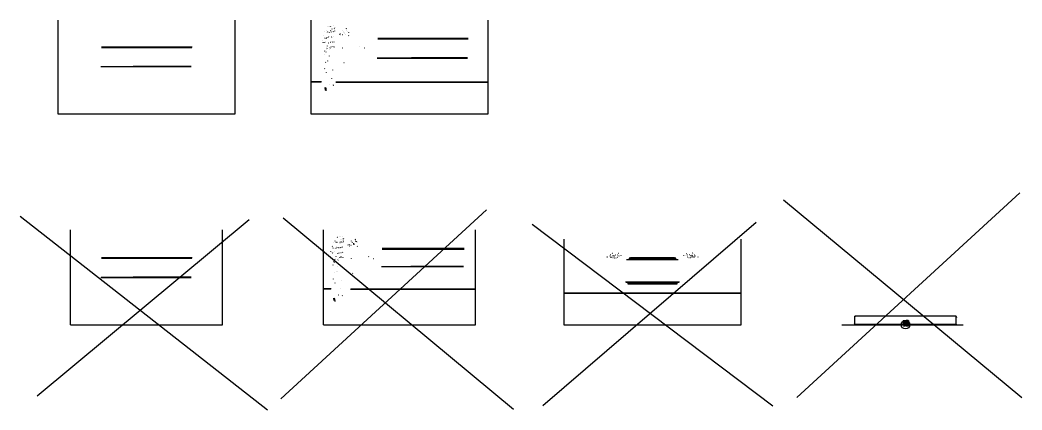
# Model space of a CAD drawing. Header units: metres. Extents: x -210 to 28, y -20 to 72.
import ezdxf

# ---------------------------------------------------------------- set-up
doc = ezdxf.new("R2010")
doc.units = ezdxf.units.M

msp = doc.modelspace()

# ---------------------------------------------------------------- linework, layer by layer
at = {"layer": 'MCD_Layer_0'}
for p, q in [((-200.999954, 72.25), (-201, 50)), ((-159, 50), (-158.999985, 72.249985)), ((-140.999954, 72.25), (-141, 50)), ((-99, 50), (-98.999985, 72.249985)), ((-137.718277, 69.531082), (-137.702179, 69.496323)), ((-137.350159, 69.703445), (-137.375275, 69.708763)), ((-137.103378, 69.402855), (-137.135925, 69.41394)), ((-137.082748, 70.62104), (-137.096313, 70.629868)), ((-136.9039, 69.491142), (-136.87674, 69.476059)), ((-136.738358, 70.663033), (-136.71524, 70.649414)), ((-136.669464, 69.348206), (-136.648682, 69.315704)), ((-136.367157, 70.739754), (-136.391266, 70.7686)), ((-136.321915, 69.760208), (-136.296326, 69.727127)), ((-136.192352, 69.432281), (-136.163681, 69.41011)), ((-136.056625, 70.727142), (-136.025299, 70.725754)), ((-136.000061, 70.200577), (-135.976791, 70.185822)), ((-135.962021, 69.636185), (-135.924698, 69.628746)), ((-135.759445, 70.223701), (-135.733902, 70.211754)), ((-135.712158, 69.494293), (-135.680054, 69.483322)), ((-135.593903, 70.916328), (-135.564606, 70.934677)), ((-135.446869, 70.335114), (-135.417496, 70.303787)), ((-135.411896, 69.672966), (-135.379639, 69.645813)), ((-135.313187, 69.996681), (-135.33847, 70.018524)), ((-135.169235, 70.448624), (-135.196716, 70.466194)), ((-134.035553, 68.987335), (-134.000641, 68.980179)), ((-133.46669, 69.766388), (-133.439972, 69.803322)), ((-133.295471, 69.642189), (-133.261108, 69.618729)), ((-133.284424, 69.388153), (-133.254242, 69.364365)), ((-132.999985, 69.232903), (-132.996643, 69.202415)), ((-132.986191, 69.083305), (-132.968887, 69.050941)), ((-132.892288, 68.933701), (-132.882523, 68.901993)), ((-132.580246, 70.271637), (-132.569855, 70.303177)), ((-132.580246, 70.175674), (-132.549973, 70.156754)), ((-132.516724, 69.695816), (-132.512268, 69.671814)), ((-132.452057, 69.949585), (-132.489105, 69.961151)), ((-132.223999, 69.622429), (-132.212006, 69.596924)), ((-132.119064, 69.362747), (-132.114532, 69.331238)), ((-138.312607, 67.309219), (-138.341949, 67.334892)), ((-138.09668, 66.949776), (-138.124069, 66.975883)), ((-138.004135, 68.534714), (-137.987732, 68.50573)), ((-137.921875, 66.941368), (-137.898239, 66.979095)), ((-137.83345, 68.072266), (-137.846985, 68.105484)), ((-137.718277, 66.956078), (-137.697205, 66.999214)), ((-137.670975, 67.965057), (-137.635696, 67.960587)), ((-137.463272, 67.271385), (-137.492035, 67.25824)), ((-137.479721, 67.878876), (-137.440079, 67.892654)), ((-137.341934, 67.91671), (-137.311707, 67.918213)), ((-137.140396, 68.05545), (-137.104172, 68.096909)), ((-136.893616, 68.253036), (-136.858215, 68.296577)), ((-136.77742, 66.786865), (-136.805206, 66.751656)), ((-136.515213, 68.236221), (-136.480927, 68.264755)), ((-136.417542, 66.96344), (-136.387054, 66.991257)), ((-136.176346, 68.243454), (-136.144714, 68.246696)), ((-135.946823, 67.036469), (-135.912537, 67.061562)), ((-135.899796, 68.181274), (-135.868927, 68.194832)), ((-135.646774, 68.312714), (-135.614792, 68.36145)), ((-135.54306, 67.076042), (-135.505554, 67.112206)), ((-134.277176, 68.895599), (-134.236633, 68.895721)), ((-134.003784, 68.63591), (-133.957886, 68.632263)), ((-133.57991, 68.795395), (-133.544159, 68.79306)), ((-132.040787, 68.492874), (-132.093872, 68.544281)), ((-125.159943, 67.755249), (-103.717812, 67.755249)), ((-103.681396, 67.860748), (-125.157806, 67.860748)), ((-190.646194, 65.747192), (-169.204056, 65.747192)), ((-169.167648, 65.852692), (-190.644058, 65.852692)), ((-137.780426, 64.910156), (-137.730927, 64.897301)), ((-137.433701, 64.69458), (-137.456299, 64.651505)), ((-137.366791, 65.317177), (-137.355774, 65.368774)), ((-137.201233, 65.51738), (-137.174469, 65.56308)), ((-137.097244, 66.047134), (-137.083588, 66.112198)), ((-136.662582, 65.252823), (-136.639374, 65.301453)), ((-136.487701, 65.598419), (-136.463928, 65.65136)), ((-136.224213, 65.805779), (-136.198029, 65.856995)), ((-136.028336, 65.946404), (-136.003632, 65.998596)), ((-135.785828, 65.924957), (-135.753265, 65.981079)), ((-135.424393, 65.855835), (-135.406403, 65.905106)), ((-133.457916, 65.57225), (-133.481277, 65.61525)), ((-129.408813, 66.068817), (-129.369171, 66.050385)), ((-128.246613, 65.572563), (-128.27063, 65.572563)), ((-137.825226, 64.025101), (-137.855408, 64.034531)), ((-137.506882, 62.218636), (-137.474121, 62.238159)), ((-137.001923, 62.540283), (-137.035248, 62.517921)), ((-136.745789, 62.656227), (-136.784027, 62.622265)), ((-136.650665, 63.740852), (-136.683044, 63.717823)), ((-133.134659, 62.087303), (-133.189133, 62.111702)), ((-103.892563, 63.161106), (-125.296211, 63.161106)), ((-125.26461, 63.257008), (-117.145607, 63.257008)), ((-103.892563, 63.257008), (-117.145607, 63.257008)), ((-169.378815, 61.153046), (-190.782455, 61.153046)), ((-190.75087, 61.248947), (-183.131851, 61.248947)), ((-169.378815, 61.248947), (-183.131851, 61.248947)), ((-137.714981, 60.697197), (-137.743011, 60.791008)), ((-137.297256, 59.753349), (-137.331528, 59.8395)), ((-135.838348, 60.397217), (-135.799377, 60.404991)), ((-138.504059, 57.59375), (-140.999985, 57.59375)), ((-138.52771, 57.5), (-140.999985, 57.5)), ((-136.520767, 57.036747), (-136.488037, 57.004948)), ((-136.068863, 58.40749), (-136.036377, 58.455463)), ((-135.07135, 57.5), (-99, 57.5)), ((-135.060989, 57.59375), (-99, 57.59375)), ((-137.574341, 55.648296), (-137.616943, 56.237652)), ((-137.616943, 56.237652), (-137.379272, 55.919258)), ((-137.339478, 55.649139), (-137.463409, 55.795788)), ((-137.463409, 55.795788), (-137.438553, 55.431877)), ((-135.699631, 56.768028), (-135.587097, 56.848122)), ((-201, 50), (-159, 50)), ((-141, 50), (-99, 50)), ((-25.743296, -17.223255), (27.084261, 31.29195)), ((-28.961218, 29.647367), (27.620581, -17.223255)), ((-99.375, 27.25), (-148.125, -17.5625)), ((-209.976303, 25.710459), (-151.324951, -20.214447)), ((-155.629639, 24.88546), (-205.940659, -16.914454)), ((-147.5625, 25.3125), (-92.9375, -20.0625)), ((-88.493607, 23.861656), (-31.431589, -19.2484)), ((-35.401119, 24.199774), (-86.01265, -19.2484)), ((-198, 0), (-198, 22.5)), ((-162, 0), (-162, 22.5)), ((-138, 0), (-138, 22.5)), ((-102, 0), (-102, 22.5)), ((-135.644699, 19.61083), (-135.628601, 19.576075)), ((-135.276581, 19.783197), (-135.301697, 19.788513)), ((-135.0298, 19.482605), (-135.062347, 19.493685)), ((-135.009171, 20.700788), (-135.022736, 20.709618)), ((-134.830322, 19.570892), (-134.803162, 19.555803)), ((-134.66478, 20.742779), (-134.641663, 20.72916)), ((-134.595886, 19.427952), (-134.575104, 19.395456)), ((-134.293579, 20.819504), (-134.317688, 20.848349)), ((-134.248337, 19.839952), (-134.222748, 19.806875)), ((-134.118774, 19.512033), (-134.090103, 19.489859)), ((-133.983047, 20.80689), (-133.951721, 20.805506)), ((-133.926483, 20.280329), (-133.903214, 20.265568)), ((-133.888443, 19.715933), (-133.85112, 19.708496)), ((-133.685867, 20.303452), (-133.660324, 20.291502)), ((-133.63858, 19.574043), (-133.606476, 19.56307)), ((-133.520325, 20.996075), (-133.491028, 21.014429)), ((-133.373291, 20.41486), (-133.343918, 20.383533)), ((-133.338318, 19.752716), (-133.306061, 19.725557)), ((-133.239609, 20.076431), (-133.264893, 20.098269)), ((-133.095657, 20.52837), (-133.123138, 20.54594)), ((-131.961975, 19.067081), (-131.927063, 19.059931)), ((-131.393112, 19.846134), (-131.366394, 19.883068)), ((-131.221893, 19.721937), (-131.187531, 19.698475)), ((-131.210846, 19.467897), (-131.180664, 19.444111)), ((-130.926407, 19.312653), (-130.923065, 19.282164)), ((-130.912613, 19.163052), (-130.895309, 19.130692)), ((-130.81871, 19.013451), (-130.808945, 18.981745)), ((-130.506668, 20.351389), (-130.496277, 20.382921)), ((-130.506668, 20.255419), (-130.476395, 20.236498)), ((-130.443146, 19.775568), (-130.43869, 19.751566)), ((-130.378479, 20.029337), (-130.415527, 20.040897)), ((-130.150421, 19.702179), (-130.138428, 19.676674)), ((-130.045486, 19.442495), (-130.040955, 19.410988)), ((-80.999954, 20.249996), (-81, 0)), ((-39, 0), (-38.999989, 20.249985)), ((-136.239029, 17.388971), (-136.268372, 17.414642)), ((-136.023102, 17.029522), (-136.050491, 17.05563)), ((-135.930557, 18.614462), (-135.914154, 18.585478)), ((-135.848297, 17.021114), (-135.824661, 17.058844)), ((-135.759872, 18.152012), (-135.773407, 18.185228)), ((-135.644699, 17.035828), (-135.623627, 17.078962)), ((-135.597397, 18.044807), (-135.562119, 18.040339)), ((-135.389694, 17.351135), (-135.418457, 17.33799)), ((-135.406143, 17.958624), (-135.366501, 17.972404)), ((-135.268356, 17.99646), (-135.238129, 17.997957)), ((-135.066818, 18.135195), (-135.030594, 18.176661)), ((-134.820038, 18.332787), (-134.784637, 18.376326)), ((-134.703842, 16.866615), (-134.731628, 16.831406)), ((-134.441635, 18.315971), (-134.407349, 18.3445)), ((-134.343964, 17.043186), (-134.313477, 17.071003)), ((-134.102768, 18.323204), (-134.071136, 18.326447)), ((-133.873245, 17.116219), (-133.838959, 17.141308)), ((-133.826218, 18.261019), (-133.795349, 18.27458)), ((-133.573196, 18.392458), (-133.541214, 18.441198)), ((-133.469482, 17.155792), (-133.431976, 17.191952)), ((-132.203598, 18.975348), (-132.163055, 18.975473)), ((-131.930206, 18.715662), (-131.884308, 18.712008)), ((-131.506332, 18.875141), (-131.470581, 18.87281)), ((-129.967209, 18.572624), (-130.020294, 18.624033)), ((-124.138008, 17.94231), (-104.649384, 17.94231)), ((-104.616005, 18.039017), (-124.136047, 18.039017)), ((-69.613937, 16.800529), (-69.675903, 16.800529)), ((-69.489876, 16.943224), (-69.396721, 16.943224)), ((-68.094109, 16.879776), (-68.171738, 16.863979)), ((-51.905941, 16.879776), (-51.828312, 16.863979)), ((-50.510174, 16.943224), (-50.603325, 16.943224)), ((-50.386108, 16.800529), (-50.324142, 16.800529)), ((-190.646194, 15.747189), (-169.204056, 15.747189)), ((-169.167648, 15.852688), (-190.644058, 15.852688)), ((-135.706848, 14.9899), (-135.657349, 14.977047)), ((-135.360123, 14.774325), (-135.382721, 14.731254)), ((-135.293213, 15.396923), (-135.282196, 15.448518)), ((-135.127655, 15.597132), (-135.100891, 15.642826)), ((-135.023666, 16.126884), (-135.01001, 16.191944)), ((-134.589005, 15.33257), (-134.565796, 15.381198)), ((-134.414124, 15.678169), (-134.39035, 15.73111)), ((-134.150635, 15.885529), (-134.124451, 15.936741)), ((-133.954758, 16.026152), (-133.930054, 16.078342)), ((-133.71225, 16.0047), (-133.679688, 16.060823)), ((-133.350815, 15.935581), (-133.332825, 15.984859)), ((-131.384338, 15.652004), (-131.4077, 15.695)), ((-127.335236, 16.148569), (-127.295593, 16.130133)), ((-126.173035, 15.652313), (-126.197052, 15.652313)), ((-70.761299, 15.995794), (-70.792358, 16.011589)), ((-70.745781, 16.090969), (-70.761299, 15.995794)), ((-70.141113, 16.340855), (-70.125587, 16.261608)), ((-70.03257, 16.039669), (-69.986, 15.992148)), ((-69.877457, 16.594521), (-69.955086, 16.562794)), ((-69.753395, 16.039669), (-69.675903, 16.007944)), ((-69.582886, 16.229885), (-69.52079, 16.261608)), ((-69.241745, 16.229885), (-69.381332, 16.388374)), ((-69.381332, 16.388374), (-69.319229, 16.388374)), ((-69.381332, 15.960425), (-69.303703, 15.928699)), ((-68.993614, 15.865385), (-68.931511, 15.865385)), ((-68.978088, 16.356649), (-68.915993, 16.356649)), ((-68.854019, 16.546864), (-68.761009, 16.578588)), ((-68.667992, 15.897109), (-68.59037, 15.897109)), ((-68.21817, 16.546864), (-68.311317, 16.531069)), ((-68.295799, 16.055599), (-68.21817, 16.055599)), ((-67.939125, 16.340855), (-67.892548, 16.356649)), ((-67.427345, 16.372578), (-67.442863, 16.451824)), ((-52.572701, 16.372578), (-52.557178, 16.451824)), ((-52.060921, 16.340855), (-52.107494, 16.356649)), ((-51.781876, 16.546864), (-51.688725, 16.531069)), ((-51.704247, 16.055599), (-51.781876, 16.055599)), ((-51.332054, 15.897109), (-51.409676, 15.897109)), ((-51.146023, 16.546864), (-51.239037, 16.578588)), ((-51.021961, 16.356649), (-51.084057, 16.356649)), ((-51.006432, 15.865385), (-51.068535, 15.865385)), ((-50.758305, 16.229885), (-50.618713, 16.388374)), ((-50.618713, 15.960425), (-50.696339, 15.928699)), ((-50.618713, 16.388374), (-50.680813, 16.388374)), ((-50.417156, 16.229885), (-50.479259, 16.261608)), ((-50.246651, 16.039669), (-50.324142, 16.007944)), ((-50.122585, 16.594521), (-50.044964, 16.562794)), ((-49.967472, 16.039669), (-50.01405, 15.992148)), ((-49.858936, 16.340855), (-49.874458, 16.261608)), ((-49.254265, 16.090969), (-49.238747, 15.995794)), ((-49.238747, 15.995794), (-49.207691, 16.011589)), ((-135.751648, 14.10485), (-135.78183, 14.114281)), ((-135.433304, 12.298386), (-135.400543, 12.317908)), ((-134.928345, 12.620033), (-134.96167, 12.597668)), ((-134.672211, 12.735976), (-134.710449, 12.702014)), ((-134.577087, 13.820601), (-134.609467, 13.79757)), ((-131.061081, 12.167049), (-131.115555, 12.191452)), ((-104.80957, 13.731014), (-124.262917, 13.731014)), ((-124.233948, 13.818923), (-117.333199, 13.818923)), ((-104.80957, 13.818923), (-117.333199, 13.818923)), ((-169.378815, 11.153048), (-190.782455, 11.153048)), ((-190.75087, 11.248948), (-183.131851, 11.248948)), ((-169.378815, 11.248948), (-183.131851, 11.248948)), ((-135.641403, 10.776944), (-135.669434, 10.870756)), ((-135.223679, 9.833099), (-135.25795, 9.91925)), ((-133.764771, 10.476964), (-133.7258, 10.484737)), ((-136.233948, 8.547256), (-138, 8.547256)), ((-136.253052, 8.453506), (-138, 8.453506)), ((-133.995285, 8.487238), (-133.962799, 8.535212)), ((-131.637268, 8.453506), (-102, 8.453506)), ((-131.542542, 8.547256), (-102, 8.547256)), ((-81, 7.5), (-39, 7.5)), ((-135.500763, 5.728044), (-135.543365, 6.3174)), ((-135.543365, 6.3174), (-135.305695, 5.999007)), ((-135.2659, 5.728886), (-135.389832, 5.875536)), ((-135.389832, 5.875536), (-135.364975, 5.511625)), ((-134.447189, 7.116495), (-134.414459, 7.084695)), ((-133.626053, 6.847775), (-133.513519, 6.92787)), ((-198, 0), (-162, 0)), ((-138, 0), (-102, 0)), ((-81, 0), (-39, 0)), ((-12.005738, 1.939738), (-12.110414, 1.737639)), ((-12.005738, 0.06805), (-12.08337, 0.17385)), ((-0.5659, 1), (-0.2509, 1)), ((-0.4753, 0.925), (-0.5659, 1)), ((-0.467401, -0.0634), (-0.4753, 0.925)), ((-0.1217, 0.5413), (-0.467401, -0.0634)), ((-0.4638, 1.0019), (-0.2232, 1.0019)), ((-0.4638, 0.9375), (-0.4638, 1.0019)), ((-0.4192, 0.9375), (-0.4638, 0.9375)), ((-0.42085, 0.6849), (-0.17585, 0.6849)), ((-0.36085, 0.6099), (-0.42085, 0.6849)), ((-0.4023, 0), (-0.3163, 0.075)), ((-0.1458, 0), (-0.4023, 0)), ((-0.1302, -0.0291), (-0.4002, 0.9235)), ((-0.380476, 1.00001), (-0.380476, 0.213009)), ((-0.380476, 1.00001), (-0.265476, 1.00001)), ((-0.36085, -0.0245), (-0.36085, 0.6099)), ((-0.12875, 0.3399), (-0.36085, -0.0245)), ((-0.344601, 0), (-0.258501, 0.075)), ((-0.088101, 0), (-0.344601, 0)), ((-0.344552, 0), (-0.258552, 0.075)), ((-0.088052, 0), (-0.344552, 0)), ((-0.344, 0.99975), (-0.104, 0.99975)), ((-0.344, 0.93755), (-0.344, 0.99975)), ((-0.344, 0.957), (-0.344, 0.999)), ((-0.344, 0.999), (-0.104, 0.999)), ((-0.305, 0.957), (-0.344, 0.957)), ((-0.305, 0.93755), (-0.344, 0.93755)), ((-0.344, 0), (-0.344, 0.0625)), ((-0.344, 0.0625), (-0.319, 0.0625)), ((-0.156, 0), (-0.344, 0)), ((-0.2509, 1), (-0.340301, 0.925)), ((-0.340301, 0.925), (-0.3357, 0.3483)), ((-0.3357, 0.3483), (0.0369, 1)), ((-0.3329, 0.6849), (-0.0871, 0.6849)), ((-0.2668, 0.6099), (-0.3329, 0.6849)), ((-0.3163, 0.075), (-0.0653, 0.8847)), ((-0.314789, 0.958), (-0.314789, 1)), ((-0.314789, 1), (-0.064789, 1)), ((-0.262789, 0.958), (-0.314789, 0.958)), ((-0.314789, 0), (-0.314789, 0.042)), ((-0.314789, 0.042), (-0.262789, 0.042)), ((-0.064789, 0), (-0.314789, 0)), ((-0.313, 0.958), (-0.313, 1)), ((-0.313, 1), (-0.042, 1)), ((-0.261, 0.958), (-0.313, 0.958)), ((-0.313, 0), (-0.313, 0.042)), ((-0.313, 0.042), (-0.261, 0.042)), ((-0.063, 0), (-0.313, 0)), ((-0.30785, 1.0007), (-0.07275, 1.0007)), ((-0.30785, 0.938), (-0.30785, 1.0007)), ((-0.26515, 0.938), (-0.30785, 0.938)), ((-0.307732, -0.2591), (-0.062331, 0.5326)), ((-0.3075, 0.9373), (-0.3075, 1)), ((-0.3075, 1), (-0.0635, 0.9998)), ((-0.2658, 0.9373), (-0.3075, 0.9373)), ((-0.3075, 0), (-0.3075, 0.0625)), ((-0.3075, 0.0625), (-0.2658, 0.0625)), ((-0.073, 0), (-0.3075, 0)), ((-0.30475, 0.9373), (-0.30475, 1)), ((-0.30475, 1), (-0.07075, 1)), ((-0.26305, 0.9373), (-0.30475, 0.9373)), ((-0.30475, 0), (-0.30475, 0.0625)), ((-0.30475, 0.0625), (-0.26305, 0.0625)), ((-0.07025, 0), (-0.30475, 0)), ((-0.300797, 0.000041), (-0.300797, 1.000041)), ((-0.300797, 1.000041), (-0.132197, 1.000041)), ((-0.132197, 0.000041), (-0.300797, 0.000041)), ((-0.29755, -0.0245), (-0.21445, 0.2439)), ((-0.19935, 0.0535), (-0.29755, -0.0245)), ((-0.29725, 0.9373), (-0.29725, 1)), ((-0.29725, 1), (-0.06295, 1)), ((-0.25525, 0.9373), (-0.29725, 0.9373)), ((-0.29695, 0), (-0.29695, 0.0625)), ((-0.29695, 0.0625), (-0.25525, 0.0625)), ((-0.06245, 0), (-0.29695, 0)), ((-0.296437, 0), (-0.210437, 0.075)), ((-0.039937, 0), (-0.296437, 0)), ((-0.295136, 1), (-0.060636, 1.0002)), ((-0.295136, 0.9375), (-0.295136, 1)), ((-0.253136, 0.9375), (-0.295136, 0.9375)), ((-0.295136, 0), (-0.295136, 0.0625)), ((-0.295136, 0.0625), (-0.253136, 0.0625)), ((-0.035136, 0), (-0.295136, 0)), ((-0.29145, 0.2518), (0.16645, 1.0228)), ((0.06245, 0.2518), (-0.29145, 0.2518)), ((-0.291403, 0.9377), (-0.291403, 1.0019)), ((-0.291403, 1.0019), (-0.165403, 1.0019)), ((-0.249403, 0.9377), (-0.291403, 0.9377)), ((-0.291403, 0), (-0.291403, 0.0633)), ((-0.291403, 0.0633), (-0.249403, 0.0633)), ((-0.103703, 0), (-0.291403, 0)), ((-0.291213, 0), (-0.205112, 0.075)), ((-0.034713, 0), (-0.291213, 0)), ((-0.2882, 0.9115), (-0.1162, 0.3259)), ((-0.286528, 1.000065), (-0.171427, 1.000065)), ((-0.042, 0.416), (-0.286, 0.945)), ((-0.042, 0.41675), (-0.286, 0.92555)), ((-0.281498, 0.000043), (-0.281498, 1.000043)), ((-0.281498, 1.000043), (-0.166497, 1.000043)), ((-0.166497, 0.000043), (-0.281498, 0.000043)), ((-0.279, 0.0925), (-0.008, 1.029)), ((-0.275975, 0.000041), (-0.275975, 1.000041)), ((-0.275975, 1.000041), (-0.160975, 1.000041)), ((-0.160975, 0.000041), (-0.275975, 0.000041)), ((-0.275958, 0.000039), (-0.275958, 1.000039)), ((-0.275958, 1.000039), (-0.203358, 1.000039)), ((-0.275958, 0.000039), (-0.160958, 0.000039)), ((-0.273319, 0.00004), (-0.273319, 1.00004)), ((-0.273319, 1.00004), (-0.033319, 1.00004)), ((-0.273319, 0.00004), (-0.158319, 0.00004)), ((-0.272438, 0.00004), (-0.272438, 1.00004)), ((-0.272438, 1.00004), (-0.032438, 1.00004)), ((-0.272438, 0.00004), (-0.157438, 0.00004)), ((-0.27151, 0.885039), (-0.27151, 1.00004)), ((-0.27151, 1.00004), (0.270489, 1.00004)), ((-0.05751, 0.885039), (-0.27151, 0.885039)), ((-0.268656, 1), (0.012344, 1)), ((-0.268656, 0.9375), (-0.268656, 1)), ((-0.247656, 0.9375), (-0.268656, 0.9375)), ((-0.268656, 0), (-0.268656, 0.0625)), ((-0.268656, 0.0625), (-0.247656, 0.0625)), ((-0.003056, 0), (-0.268656, 0)), ((-0.2232, 0.9375), (-0.2682, 0.9375)), ((-0.267407, 0.253139), (-0.267407, 0.74694)), ((-0.2167, -0.0245), (-0.2668, 0.6099)), ((-0.265523, 0.000041), (-0.265523, 0.758042)), ((-0.265523, 0.000041), (-0.150522, 0.000041)), ((-0.265476, 1.00001), (-0.265476, 0.213009)), ((-0.258552, 0.075), (-0.007552, 0.8847)), ((-0.258501, 0.075), (-0.116701, 0.5326)), ((-0.2569, 0.173201), (-0.150201, 0.216101)), ((-0.25555, 0), (-0.16955, 0.075)), ((0.00095, 0), (-0.25555, 0)), ((-0.250011, 0.000041), (-0.250011, 1.000041)), ((-0.250011, 1.000041), (0.197989, 1.000041)), ((0.249989, 0.000041), (-0.250011, 0.000041)), ((-0.245, 0.9373), (-0.245, 1)), ((-0.245, 1), (-0.011, 1)), ((-0.2033, 0.9373), (-0.245, 0.9373)), ((-0.245, 0), (-0.245, 0.0625)), ((-0.245, 0.0625), (-0.2033, 0.0625)), ((0.245, 0), (-0.245, 0)), ((-0.2448, 0.0835), (-0.2448, 0.9173)), ((-0.24415, 0.2059), (-0.24415, 0.918)), ((-0.24205, 0.0835), (-0.24205, 0.9173)), ((-0.241838, 0.066), (-0.198038, 0.1112)), ((-0.241789, 0.063), (-0.241789, 0.938)), ((0.241, 0), (-0.241, 0)), ((-0.24, 0.063), (-0.24, 0.938)), ((-0.2395, 1), (0.1985, 1)), ((-0.2395, 0.938), (-0.2395, 1)), ((-0.2395, 0.958), (-0.2395, 1)), ((-0.1875, 0.958), (-0.2395, 0.958)), ((-0.1875, 0.938), (-0.2395, 0.938)), ((-0.2395, 0), (-0.2395, 0.0625)), ((-0.2395, 0.0625), (-0.1875, 0.0625)), ((-0.2395, 0), (-0.2395, 0.042)), ((-0.2395, 0.042), (-0.1875, 0.042)), ((0.2395, 0), (-0.2395, 0)), ((-0.237815, 0), (-0.151715, 0.075)), ((0.018685, 0), (-0.237815, 0)), ((-0.17585, 0.6849), (-0.23585, 0.6099)), ((-0.23585, 0.3206), (-0.00375, 0.6849)), ((-0.23585, 0.6099), (-0.23585, 0.3206)), ((-0.235305, 0.0658), (-0.188305, 0.1078)), ((-0.23425, 0.0835), (-0.23425, 0.9173)), ((-0.232136, 0.0835), (-0.232136, 0.9175)), ((-0.232, -0.0245), (-0.232, 0.2155)), ((-0.232, 0.2155), (-0.1691, 0.2155)), ((-0.228403, 0.0843), (-0.228403, 0.9167)), ((-0.22415, 1), (0.21385, 1)), ((-0.22415, 0.938), (-0.22415, 1)), ((-0.17215, 0.938), (-0.22415, 0.938)), ((-0.224026, 0.000037), (-0.224026, 1.000037)), ((-0.224026, 1.000037), (-0.109026, 1.000037)), ((0.224074, 0.000037), (-0.224026, 0.000037)), ((-0.223968, 0.000042), (-0.223968, 1.000042)), ((-0.223968, 1.000042), (0.224032, 1.000042)), ((-0.108968, 0.000042), (-0.223968, 0.000042)), ((-0.2232, 1.0019), (-0.2232, 0.9375)), ((-0.2207, 0.781), (-0.2207, 0.99)), ((-0.2207, 0.99), (-0.155, 0.99)), ((-0.155, 0.781), (-0.2207, 0.781)), ((0.2101, 0.6099), (-0.2167, -0.0245)), ((-0.158, 0.271), (-0.215, 0.0885)), ((-0.21385, 0), (-0.21385, 0.0625)), ((-0.21385, 0.0625), (-0.17215, 0.0625)), ((0.02065, 0), (-0.21385, 0)), ((-0.213675, -0.019), (-0.213675, 0.252)), ((-0.213675, 0.252), (-0.151375, 0.252)), ((-0.211305, 0.5648), (-0.211305, 1.0018)), ((-0.211305, 1.0018), (0.205695, 1.0018)), ((-0.166305, 0.5558), (-0.211305, 0.5648)), ((-0.210638, 0.792), (-0.210638, 1)), ((-0.210638, 1), (-0.146038, 1)), ((-0.146038, 0.792), (-0.210638, 0.792)), ((-0.210437, 0.075), (-0.059037, 0.5634)), ((-0.2086, -0.019), (-0.2086, 0.252)), ((-0.2086, 0.252), (-0.1666, 0.252)), ((-0.206356, 0.1035), (-0.206356, 0.8965)), ((-0.205112, 0.075), (-0.063313, 0.5326)), ((-0.203358, 1.000039), (-0.183158, 0.948738)), ((-0.20183, 0.125), (-0.05813, 0.5887)), ((-0.195, 0.0625), (-0.156, 0.0625)), ((-0.19115, 0.2147), (-0.17435, 0.1607)), ((-0.134697, 0.885042), (-0.185797, 0.885042)), ((-0.185797, 0.885042), (-0.185797, 0.115042)), ((-0.185797, 0.115042), (-0.134697, 0.115042)), ((-0.1522, 0.1819), (-0.1854, 0.075)), ((-0.1854, 0.075), (-0.1458, 0)), ((-0.18384, -0.0241), (-0.15284, 0.0369)), ((-0.1823, 0.0835), (-0.1823, 0.9173)), ((0.06245, 0.7253), (-0.18145, 0.3148)), ((-0.18145, 0.3148), (0.06245, 0.3148)), ((-0.179338, 0.5474), (-0.179338, 0.7188)), ((-0.179338, 0.7188), (-0.125038, 0.7188)), ((-0.125038, 0.5474), (-0.179338, 0.5474)), ((-0.089731, 0.0222), (-0.170332, -0.238)), ((-0.16955, 0.075), (0.07295, 0.8575)), ((-0.1691, 0.2155), (-0.1691, 0.1525)), ((0.237036, 0.3525), (-0.167164, 0.2529)), ((-0.1666, 0.252), (-0.1666, 0.19)), ((-0.1666, 0), (-0.1666, -0.019)), ((-0.1665, 0.063), (-0.1665, 0.938)), ((-0.1665, 0.0835), (-0.1665, 0.918)), ((-0.166497, 1.000043), (-0.166497, 0.555143)), ((-0.166497, 0.430044), (-0.166497, 0.000043)), ((-0.165403, 1.0019), (0.167597, 0.3459)), ((0.229597, -0.0081), (-0.165403, 0.7719)), ((-0.165403, 0.7719), (-0.165403, 0.0843)), ((-0.163, 0.928), (0.032, 0.504)), ((-0.163, 0.90855), (0.032, 0.50475)), ((-0.160975, 1.000041), (-0.160975, 0.617042)), ((-0.160975, 0.617042), (0.161024, 0.617042)), ((0.161024, 0.502041), (-0.160975, 0.502041)), ((-0.160975, 0.502041), (-0.160975, 0.000041)), ((-0.160958, 0.000039), (-0.160958, 0.752338)), ((-0.03102, 0.885039), (-0.158319, 0.885039)), ((-0.158319, 0.885039), (-0.158319, 0.47244)), ((-0.158319, 0.00004), (-0.158319, 0.35744)), ((0.112, 0.271), (-0.158, 0.271)), ((-0.157438, 0.47244), (-0.157438, 0.885039)), ((-0.157438, 0.885039), (-0.030138, 0.885039)), ((-0.157438, 0.00004), (-0.157438, 0.35744)), ((-0.156, 0.0625), (-0.156, 0)), ((-0.155064, 0.3382), (0.136935, 0.4103)), ((-0.155, 0.99), (-0.155, 0.982)), ((-0.155, 0.823), (-0.155, 0.781)), ((0.4767, 0.925), (-0.1526, -0.0634)), ((-0.1526, -0.0634), (-0.1217, 0.5413)), ((-0.152407, 0.747339), (-0.152407, 0.252639)), ((-0.0311, 0.3027), (-0.1522, 0.1819)), ((-0.151715, 0.075), (-0.009914, 0.5326)), ((-0.151375, 0.252), (-0.151375, 0.19)), ((-0.151375, 0), (-0.151375, -0.019)), ((-0.15115, 0.0835), (-0.15115, 0.918)), ((-0.150522, 0.617042), (-0.150522, 0.754243)), ((0.150477, 0.617042), (-0.150522, 0.617042)), ((-0.150522, 0.000041), (-0.150522, 0.502041)), ((-0.150522, 0.502041), (0.150477, 0.502041)), ((0.136995, 0.8768), (-0.148305, 0.8768)), ((-0.148305, 0.8768), (-0.148305, 0.6623)), ((-0.146038, 1), (-0.146038, 0.989)), ((-0.146038, 0.855), (-0.146038, 0.792)), ((-0.145403, 0.0633), (-0.103703, 0.0633)), ((-0.104, 0.957), (-0.144, 0.957)), ((-0.104, 0.93755), (-0.144, 0.93755)), ((-0.0871, 0.6849), (-0.1414, 0.6099)), ((-0.1414, 0.6099), (-0.1146, 0.2706)), ((-0.14, 0.333), (-0.027, 0.732)), ((0.094, 0.333), (-0.14, 0.333)), ((-0.116701, 0.5326), (-0.138401, 0.5893)), ((-0.137789, 0.938), (-0.137789, 0.677)), ((-0.137789, 0.677), (0.138211, 0.677)), ((0.138211, 0.625), (-0.137789, 0.625)), ((-0.137789, 0.625), (-0.137789, 0.063)), ((-0.13613, 0.5887), (-0.11443, 0.6587)), ((-0.05813, 0.5887), (-0.13613, 0.5887)), ((-0.094, 0.938), (-0.136, 0.938)), ((-0.136, 0.938), (-0.136, 0.526)), ((-0.136, 0.464), (-0.136, 0.063)), ((-0.1357, 0.5231), (-0.1357, 0.9173)), ((-0.1357, 0.4616), (-0.1357, 0.0835)), ((-0.13505, 0.918), (-0.13495, 0.2195)), ((0.197989, 0.885042), (-0.135011, 0.885042)), ((-0.135011, 0.885042), (-0.135011, 0.617042)), ((-0.135011, 0.617042), (0.114989, 0.617042)), ((0.114989, 0.502041), (-0.135011, 0.502041)), ((-0.135011, 0.502041), (-0.135011, 0.115042)), ((-0.135011, 0.115042), (0.249989, 0.115042)), ((-0.13295, 0.9173), (-0.13295, 0.6875)), ((-0.13295, 0.6875), (0.13295, 0.6875)), ((0.13295, 0.625), (-0.13295, 0.625)), ((-0.13295, 0.625), (-0.13295, 0.0835)), ((0.113299, 0.392901), (-0.1323, 0.6359)), ((0.0138, 0.6499), (-0.1302, -0.0291)), ((0.29805, 0.6099), (-0.12875, -0.0245)), ((-0.12875, -0.0245), (-0.12875, 0.3399)), ((-0.016452, 0.4337), (-0.127652, 0.075)), ((-0.127652, 0.075), (-0.088052, 0)), ((-0.016501, 0.4337), (-0.127601, 0.075)), ((-0.127601, 0.075), (-0.088101, 0)), ((-0.12515, 0.9173), (-0.12515, 0.5028)), ((-0.12515, 0.5028), (0.09705, 0.9145)), ((-0.06815, 0.4659), (-0.12515, 0.3577)), ((-0.12515, 0.3577), (-0.12515, 0.0835)), ((-0.125038, 0.7188), (-0.125038, 0.677)), ((-0.125038, 0.584), (-0.125038, 0.5474)), ((-0.123736, 0.9363), (-0.123736, 0.0613)), ((-0.056436, 0.9362), (-0.123736, 0.9363)), ((-0.123736, 0.0613), (-0.051436, 0.0613)), ((-0.11725, 0.9373), (-0.11725, 1)), ((-0.11725, 1), (0.11675, 1)), ((-0.07555, 0.9373), (-0.11725, 0.9373)), ((-0.11725, 0), (-0.11725, 0.0625)), ((-0.11725, 0.0625), (-0.07555, 0.0625)), ((0.11725, 0), (-0.11725, 0)), ((-0.106789, 0.958), (-0.116789, 0.958)), ((-0.116789, 0.042), (-0.064789, 0.042)), ((-0.1162, 0.3259), (0.0268, 1.0229)), ((-0.115, 0.042), (-0.063, 0.042)), ((-0.1147, 0.0625), (-0.073, 0.0625)), ((-0.1146, 0.2706), (0.1137, 0.6099)), ((-0.1145, 0.813), (-0.1145, 0.8755)), ((-0.0525, 0.813), (-0.1145, 0.813)), ((-0.1145, 0), (-0.1145, 0.063)), ((-0.1145, 0.063), (-0.0735, 0.063)), ((0.1145, 0), (-0.1145, 0)), ((-0.11443, 0.6587), (-0.03643, 0.6587)), ((-0.07275, 0.938), (-0.11405, 0.938)), ((-0.114, -0.00025), (-0.114, 0.06305)), ((-0.114, 0.06305), (-0.062, 0.06305)), ((-0.114, 0), (-0.114, 0.041)), ((-0.114, 0.041), (-0.062, 0.041)), ((0.136, 0), (-0.114, 0)), ((-0.07075, 0.9373), (-0.11195, 0.9373)), ((-0.11195, 0.0625), (-0.07025, 0.0625)), ((-0.109026, 1.000037), (-0.109026, 0.115036)), ((-0.109026, 0.115036), (0.224074, 0.115036)), ((0.224032, 0.885043), (-0.108968, 0.885043)), ((-0.108968, 0.885043), (-0.108968, 0.617043)), ((-0.108968, 0.617043), (0.141031, 0.617043)), ((0.141031, 0.502042), (-0.108968, 0.502042)), ((-0.108968, 0.502042), (-0.108968, 0.000042)), ((-0.064789, 0.958), (-0.106789, 0.958)), ((-0.105, 0.083), (0.1581, 0.083)), ((-0.06295, 0.9373), (-0.10415, 0.9373)), ((-0.10415, 0.0625), (-0.06245, 0.0625)), ((-0.104038, 0.657), (-0.083038, 0.657)), ((-0.083038, 0.605), (-0.104038, 0.605)), ((-0.104, 0.99975), (-0.104, 0.93755)), ((-0.104, 0.999), (-0.104, 0.957)), ((-0.103703, 0.0633), (-0.103703, 0)), ((0.1089, 1.0245), (-0.1016, 0.3453)), ((-0.1016, 0.3453), (0.1641, 0.6101)), ((-0.098056, 0.9373), (-0.098056, 0.677)), ((-0.049256, 0.9373), (-0.098056, 0.9373)), ((-0.098056, 0.677), (-0.047556, 0.677)), ((-0.098056, 0.6152), (-0.098056, 0.063)), ((-0.098056, 0.063), (-0.034156, 0.0631)), ((-0.0653, 0.8847), (-0.087, 0.9414)), ((-0.063313, 0.5326), (-0.085012, 0.5893)), ((-0.062331, 0.5326), (-0.08403, 0.5893)), ((0.079663, 0.5887), (-0.079537, 0.075)), ((-0.079537, 0.075), (-0.039937, 0)), ((0.043188, 0.454), (-0.074212, 0.075)), ((-0.074212, 0.075), (-0.034713, 0)), ((-0.0732, 0.9173), (-0.0732, 0.0835)), ((-0.073, 0.0625), (-0.073, 0)), ((-0.07275, 1.0007), (-0.07275, 0.938)), ((-0.07075, 1), (-0.07075, 0.9373)), ((-0.07025, 0.0625), (-0.07025, 0)), ((0.11755, 0.0849), (-0.06815, 0.4659)), ((-0.064789, 1), (-0.064789, 0.958)), ((-0.064789, 0.042), (-0.064789, 0)), ((-0.063, 0.042), (-0.063, 0)), ((-0.06295, 1), (-0.06295, 0.9373)), ((0.0684, 0.938), (-0.0625, 0.938)), ((-0.0625, 0.938), (-0.0625, 0.6233)), ((0.0735, 0.938), (-0.0625, 0.938)), ((-0.0625, 0.938), (-0.0625, 0.615)), ((-0.0625, 0.6233), (0.0626, 0.6233)), ((-0.0625, 0.615), (0.0835, 0.615)), ((0.0626, 0.563), (-0.0625, 0.563)), ((-0.0625, 0.563), (-0.0625, 0.063)), ((0.0835, 0.563), (-0.0625, 0.563)), ((-0.0625, 0.063), (0.0921, 0.063)), ((-0.0625, 0.063), (0.1145, 0.063)), ((-0.06245, 0.0625), (-0.06245, 0)), ((0.07277, 0.5887), (-0.06183, 0.1544)), ((-0.05751, 0.00004), (-0.05751, 0.885039)), ((0.057489, 0.00004), (-0.05751, 0.00004)), ((-0.057486, 0.000043), (-0.057486, 1.000043)), ((-0.057486, 1.000043), (0.057514, 1.000043)), ((0.057514, 0.000043), (-0.057486, 0.000043)), ((-0.057476, 0.213009), (-0.057476, 1.00001)), ((-0.057476, 1.00001), (0.057524, 1.00001)), ((-0.05455, 0.0835), (-0.05455, 0.9173)), ((-0.0525, 0.083), (-0.0525, 0.813)), ((-0.011, 0.9373), (-0.0522, 0.9373)), ((-0.0522, 0.0625), (0.0988, 0.0625)), ((-0.0522, 0.0625), (-0.0105, 0.0625)), ((0.066669, 0.5268), (-0.050931, 0.1474)), ((-0.047601, 0.713901), (0.1937, 0.475201)), ((-0.0444, 0.1338), (0.081, 0.5386)), ((-0.042, 0.08305), (-0.042, 0.41675)), ((-0.042, 0.061), (-0.042, 0.416)), ((0.06695, 0.938), (-0.04025, 0.938)), ((-0.04025, 0.938), (-0.04025, 0.6233)), ((-0.04025, 0.6233), (0.07965, 0.6233)), ((0.07965, 0.563), (-0.04025, 0.563)), ((-0.04025, 0.563), (-0.04025, 0.0829)), ((0.25555, 1.0245), (-0.03865, 0.075)), ((-0.03865, 0.075), (0.00095, 0)), ((-0.03643, 0.6587), (0.02517, 0.8575)), ((-0.009914, 0.5326), (-0.031615, 0.5893)), ((0.0247, 0.075), (-0.0311, 0.3027)), ((-0.007552, 0.8847), (-0.029252, 0.9414)), ((-0.027, 0.732), (0.094, 0.333)), ((0.172686, 0.6996), (-0.020915, 0.075)), ((-0.020915, 0.075), (0.018685, 0)), ((-0.01935, 0.0625), (0.02065, 0.0625)), ((-0.0187, 0), (0.0247, 0.075)), ((0.2336, 0), (-0.0187, 0)), ((-0.0114, 0.9999), (0.0515, 1)), ((-0.011, 1), (-0.011, 0.9373)), ((0.17405, 0.921), (-0.00805, 0.5802)), ((-0.00805, 0.5802), (0.23585, 0.0801)), ((-0.008, 1.029), (0.282, 0.0915)), ((-0.00375, 0.6849), (-0.00375, 0.3046)), ((-0.00375, 0.3046), (0.20165, 0.6099)), ((-0.0023, 0.9358), (-0.0023, 0.9986)), ((-0.0023, 0.9986), (0.232, 0.9986)), ((0.0397, 0.9358), (-0.0023, 0.9358)), ((0.15, 1), (0, 0.825)), ((0, 1), (0.75, 0)), ((0.175, 1), (0, 0.85)), ((0, 1), (0, 0)), ((0, 0.85), (0, 0.125)), ((0, 0.825), (0, 0.15)), ((0, 0.825), (0, 0.6)), ((0, 0.6), (0.15, 0.5)), ((0, 0.5), (0.375, 0.5)), ((0, 0.35), (0.6, 0.35)), ((0, 0.35), (0.45, 0.35)), ((0, 0.15), (0.15, 0)), ((0.15, 0), (0, 0.15)), ((0, 0.125), (0.15, 0)), ((0.00045, 0.0018), (0.00045, 0.0643)), ((0.00045, 0.0643), (0.04145, 0.0643)), ((0.23015, 0.0018), (0.00045, 0.0018)), ((0.02517, 0.8575), (0.00347, 0.9142)), ((0.0369, 1), (0.0037, 0.3497)), ((0.0037, 0.3497), (0.369999, 0.925)), ((0.1858, -0.0321), (0.0138, 0.6499)), ((0.02065, 0.0625), (0.02065, 0)), ((0.0268, 1.0229), (0.2018, 0.3299)), ((0.03115, 0.9375), (0.03115, 0.9996)), ((0.03115, 0.9996), (0.24995, 0.9996)), ((0.08335, 0.9375), (0.03115, 0.9375)), ((0.032, 0.504), (0.214, 0.928)), ((0.032, 0.50475), (0.214, 0.90855)), ((0.036644, 0.1289), (0.086544, 0.2897)), ((0.0659, 0.6996), (0.042699, 0.6248)), ((0.166648, 1.0245), (0.042748, 0.6248)), ((0.05, 0), (0.05, 1)), ((0.05, 1), (0.05, 0)), ((0.05, 0.875), (0.175, 1)), ((0.2, 1), (0.05, 0.85)), ((0.05, 0.875), (0.05, 0.675)), ((0.05, 0.85), (0.05, 0.15)), ((0.05, 0.675), (0.15, 0.575)), ((0.2, 0.6), (0.05, 0.475)), ((0.15, 0.575), (0.05, 0.45)), ((0.05, 0), (0.05, 0.5)), ((0.05, 0.4), (0.175, 0.5)), ((0.05, 0.425), (0.15, 0.5)), ((0.15, 0.5), (0.05, 0.4)), ((0.05, 0.425), (0.175, 0.5)), ((0.05, 0.5), (0.05, 0)), ((0.05, 0.425), (0.125, 0.5)), ((0.05, 0.5), (0.425, 0.5)), ((0.05, 0.5), (0.05, 0.1)), ((0.05, 0.4), (0.2, 0.5)), ((0.05, 0.5), (0.05, 0.4)), ((0.05, 0.5), (0.05, 0.075)), ((0.15, 0.5), (0.05, 0.425)), ((0.05, 0.5), (0.7, 0.5)), ((0.7, 0.5), (0.05, 0)), ((0.05, -0.35), (0.05, 0.5)), ((0.05, 0.45), (0.05, 0.1)), ((0.05, 0.4), (0.05, 0.425)), ((0.05, 0.075), (0.05, 0.4)), ((0.05, 0.4), (0.05, 0.1)), ((0.05, 0.4), (0.375, 0)), ((0.05, 0.4), (0.25, 0)), ((0.05, 0.4), (0.05, 0.075)), ((0.175, 0.375), (0.05, 0.275)), ((0.6, 0.275), (0.05, 0.275)), ((0.05, 0.275), (0.05, 0.075)), ((0.05, 0.15), (0.2, 0)), ((0.05, 0.1), (0.15, 0)), ((0.05, 0.1), (0.2, 0)), ((0.15, 0), (0.05, 0.1)), ((0.05, 0.1), (0.175, 0)), ((0.125, 0), (0.05, 0.075)), ((0.05, 0.075), (0.15, 0)), ((0.05, 0), (0.725, 0)), ((0.07295, 0.8575), (0.05125, 0.9142)), ((0.0515, 1), (0.0515, 0.083)), ((0.051936, 0.2047), (0.155735, 0.1066)), ((0.134498, -0.0245), (0.053097, 0.037)), ((0.05455, 0.9173), (0.05455, 0.0835)), ((0.270489, 0.885039), (0.057489, 0.885039)), ((0.057489, 0.885039), (0.057489, 0.00004)), ((0.057514, 1.000043), (0.057514, 0.000043)), ((0.057524, 0.213009), (0.057524, 1.00001)), ((0.0607, 0.1427), (0.0607, 0.9158)), ((0.06245, 0.3148), (0.06245, 0.7253)), ((0.06245, 0.0853), (0.06245, 0.2518)), ((0.289, 0.945), (0.063, 0.416)), ((0.289, 0.9247), (0.063, 0.4159)), ((0.063, 0.41675), (0.063, 0.08305)), ((0.063, 0.416), (0.063, 0.061)), ((0.065211, 0.958), (0.065211, 1)), ((0.065211, 1), (0.315211, 1)), ((0.117211, 0.958), (0.065211, 0.958)), ((0.065211, 0), (0.065211, 0.042)), ((0.065211, 0.042), (0.117211, 0.042)), ((0.315211, 0), (0.065211, 0)), ((0.066018, 0.3288), (0.066018, 0.3913)), ((0.066018, 0.3913), (0.300418, 0.3913)), ((0.066318, 0.3288), (0.066018, 0.3288)), ((0.107318, 0.3288), (0.066318, 0.3288)), ((0.06995, 0.9373), (0.06995, 1)), ((0.06995, 1), (0.30425, 1)), ((0.11195, 0.9373), (0.06995, 0.9373)), ((0.07025, 0), (0.07025, 0.0625)), ((0.07025, 0.0625), (0.11195, 0.0625)), ((0.30475, 0), (0.07025, 0)), ((0.071946, 0.1389), (0.195146, 0.5366)), ((0.2775, 0.6101), (0.0724, 0.4058)), ((0.0724, 0.4058), (0.1534, 0.075)), ((0.0725, 0.063), (0.1145, 0.063)), ((0.15077, 0.5887), (0.07277, 0.5887)), ((0.136497, 0.4382), (0.074697, 0.4952)), ((0.074697, 0.4952), (0.368097, 0.4952)), ((0.11675, 0.9373), (0.07555, 0.9373)), ((0.07555, 0.0625), (0.11725, 0.0625)), ((0.075898, 0.2427), (0.136497, 0.4382)), ((0.07805, 0), (0.07805, 0.0625)), ((0.07805, 0.0625), (0.10355, 0.0625)), ((0.29695, 0), (0.07805, 0)), ((0.157663, 0.5887), (0.079663, 0.5887)), ((0.080399, 0.1074), (0.2118, 0.5313)), ((0.080448, 0.1074), (0.211748, 0.5313)), ((0.083, 0.06305), (0.136, 0.06305)), ((0.083, 0.041), (0.136, 0.041)), ((0.0836, 0.6433), (0.0836, 0.6963)), ((0.0836, 0.6963), (0.1461, 0.6963)), ((0.0836, 0.49), (0.0836, 0.542)), ((0.1461, 0.49), (0.0836, 0.49)), ((0.119287, 0.6996), (0.090088, 0.6052)), ((0.1137, 0.6099), (0.0918, 0.6849)), ((0.0918, 0.6849), (0.3329, 0.6849)), ((0.3625, 1.0245), (0.0925, 0.1533)), ((0.20777, 1.0245), (0.09447, 0.6587)), ((0.09447, 0.6587), (0.17247, 0.6587)), ((0.325, 0.8), (0.1, 0.25)), ((0.10065, 0.6433), (0.10065, 0.6963)), ((0.10065, 0.6963), (0.16135, 0.6963)), ((0.10065, 0.49), (0.10065, 0.542)), ((0.16135, 0.49), (0.10065, 0.49)), ((0.1045, 0.635), (0.1045, 0.688)), ((0.1045, 0.688), (0.1355, 0.688)), ((0.1045, 0.49), (0.1045, 0.542)), ((0.1355, 0.49), (0.1045, 0.49)), ((0.120269, 0.6996), (0.104569, 0.6489)), ((0.104597, 0.9377), (0.104597, 1.0019)), ((0.104597, 1.0019), (0.292597, 1.0019)), ((0.146597, 0.9377), (0.104597, 0.9377)), ((0.107063, 0.6587), (0.179363, 0.6587)), ((0.108, 0.6256), (0.1883, 0.8847)), ((0.174, 0.0895), (0.112, 0.271)), ((0.114, 0), (0.114, 0.0625)), ((0.114, 0.0625), (0.154, 0.0625)), ((0.344, 0), (0.114, 0)), ((0.114425, 1), (0.114425, 1.023)), ((0.114425, 1.023), (0.177025, 1.023)), ((0.114425, 0.773), (0.114425, 0.7969)), ((0.177025, 0.773), (0.114425, 0.773)), ((0.1145, 0.063), (0.1145, 0)), ((0.114989, 0.617042), (0.114989, 0.502041)), ((0.11675, 1), (0.11675, 0.9373)), ((0.11725, 0.0625), (0.11725, 0)), ((0.1194, 0.9983), (0.1194, 1.023)), ((0.1194, 1.023), (0.1614, 1.023)), ((0.1194, 0.773), (0.1194, 0.815)), ((0.1614, 0.773), (0.1194, 0.773)), ((0.119644, 0.3966), (0.158844, 0.5231)), ((0.372046, 0.6851), (0.119745, -0.1291)), ((0.12035, 0.9388), (0.12035, 1.0027)), ((0.12035, 1.0027), (0.30785, 1.0027)), ((0.16275, 0.9388), (0.12035, 0.9388)), ((0.25, 1), (0.125, 0.925)), ((0.125, 0.925), (0.125, 0)), ((0.125, 0.5), (0.325, 0.5)), ((0.6, 0), (0.125, 0)), ((0.128318, 0.1567), (0.128318, 0.3088)), ((0.13295, 0.6875), (0.13295, 0.9173)), ((0.13295, 0.0835), (0.13295, 0.625)), ((0.134403, 1.000043), (0.249601, 1.000043)), ((0.277897, 0.4382), (0.134498, -0.0245)), ((0.1355, 0.688), (0.1355, 0.49)), ((0.136, 0.06305), (0.136, -0.00025)), ((0.136, 0.041), (0.136, 0)), ((0.136995, 0.8358), (0.136995, 0.8768)), ((0.205695, 0.8358), (0.136995, 0.8358)), ((0.138211, 0.677), (0.138211, 0.938)), ((0.138211, 0.063), (0.138211, 0.625)), ((0.141031, 0.617043), (0.141031, 0.502042)), ((0.1461, 0.6963), (0.1461, 0.49)), ((0.14995, 0.823), (0.14995, 0.854)), ((0.21385, 0.823), (0.14995, 0.823)), ((0.575, 1), (0.15, 1)), ((0.15, 0.575), (0.575, 0.575)), ((0.15, 0.5), (0.6, 0.5)), ((0.6, 0.5), (0.15, 0.5)), ((0.15, 0.5), (0.575, 0.5)), ((0.625, 0.5), (0.15, 0.5)), ((0.15, 0), (0.575, 0)), ((0.15, 0), (0.6, 0)), ((0.575, 0), (0.15, 0)), ((0.15, 0), (0.625, 0)), ((0.6, 0), (0.15, 0)), ((0.150477, 0.754243), (0.150477, 0.617042)), ((0.150477, 0.502041), (0.150477, 0.000041)), ((0.150477, 0.000041), (0.265477, 0.000041)), ((0.17247, 0.6587), (0.15077, 0.5887)), ((0.151, 0.93755), (0.151, 0.99975)), ((0.151, 0.957), (0.151, 0.999)), ((0.151, 0.999), (0.344, 0.999)), ((0.151, 0.9989), (0.344, 0.9989)), ((0.195, 0.957), (0.151, 0.957)), ((0.195, 0.93755), (0.151, 0.93755)), ((0.1514, 0.823), (0.1514, 0.854)), ((0.1985, 0.823), (0.1514, 0.823)), ((0.152393, 0.252639), (0.152393, 0.747339)), ((0.1534, 0.075), (0.2336, 0)), ((0.1641, 0.6101), (0.1544, 0.6851)), ((0.1544, 0.6851), (0.4023, 0.6851)), ((0.154681, 0.00004), (0.273281, 0.00004)), ((0.1565, 0.823), (0.1565, 0.854)), ((0.1985, 0.823), (0.1565, 0.823)), ((0.179363, 0.6587), (0.157663, 0.5887)), ((0.158918, 0.993), (0.158918, 1.001)), ((0.158918, 1.001), (0.220618, 1.001)), ((0.158918, 0.751), (0.158918, 0.814)), ((0.220618, 0.751), (0.158918, 0.751)), ((0.161024, 0.617042), (0.161024, 1.000041)), ((0.161024, 1.000041), (0.276025, 1.000041)), ((0.161024, 0.000041), (0.161024, 0.502041)), ((0.276025, 0.000041), (0.161024, 0.000041)), ((0.161042, 0.752338), (0.161042, 0.000039)), ((0.161042, 0.000039), (0.276042, 0.000039)), ((0.16135, 0.6963), (0.16135, 0.49)), ((0.1614, 1.023), (0.1614, 0.773)), ((0.248799, 0.924701), (0.161698, 0.842301)), ((0.281503, 0.000043), (0.163703, 0.000043)), ((0.16645, 1.0228), (0.16645, 0.3148)), ((0.16645, 0.3148), (0.20915, 0.3148)), ((0.20915, 0.2518), (0.16645, 0.2518)), ((0.16645, 0.2518), (0.16645, 0.0853)), ((0.1883, 0.8847), (0.1666, 0.9414)), ((0.167597, 0.3459), (0.167597, 0.9167)), ((0.1698, 0.9158), (0.1698, 0.1528)), ((0.171473, 0.124264), (0.171473, 1.000065)), ((0.171473, 1.000065), (0.286473, 1.000065)), ((0.575, 1), (0.175, 1)), ((0.175, 1), (0.575, 1)), ((0.175, 0.95), (0.175, 0.075)), ((0.175, 0.7), (0.7, 0.7)), ((0.175, 0.5), (0.6, 0.5)), ((0.6, 0.375), (0.175, 0.375)), ((0.175, 0.075), (0.3, 0)), ((0.175, 0), (0.575, 0)), ((0.270444, 0.4608), (0.175144, 0.1533)), ((0.1761, 0.146), (0.1761, 0.198)), ((0.1761, 0.198), (0.2395, 0.198)), ((0.177025, 1.023), (0.177025, 0.773)), ((0.1791, 0.104), (0.1791, 0.167)), ((0.1791, 0.167), (0.241, 0.167)), ((0.20165, 0.6099), (0.17975, 0.6849)), ((0.17975, 0.6849), (0.42085, 0.6849)), ((0.1825, 0.1481), (0.1825, 0.2211)), ((0.1825, 0.2211), (0.245, 0.2211)), ((0.18275, 0.2107), (0.18275, 0.9188)), ((0.4008, 0.9215), (0.1858, -0.0321)), ((0.18745, 0.0643), (0.23015, 0.0643)), ((0.232, 0.9358), (0.1908, 0.9358)), ((0.191318, 0), (0.191318, 0.0117)), ((0.237418, 0), (0.191318, 0)), ((0.197989, 1.000041), (0.197989, 0.885042)), ((0.198362, 0.9905), (0.198362, 0.9985)), ((0.198362, 0.9985), (0.260062, 0.9985)), ((0.198362, 0.7485), (0.198362, 0.8115)), ((0.260062, 0.7485), (0.198362, 0.7485)), ((0.1985, 1), (0.1985, 0.823)), ((0.1985, 0.146), (0.1985, 0.198)), ((0.1985, 0.198), (0.2395, 0.198)), ((0.198762, 0.2656), (0.260862, 0.2656)), ((0.525, 1), (0.2, 1)), ((0.525, 0.6), (0.2, 0.6)), ((0.2, 0.5), (0.6, 0.5)), ((0.2, 0), (0.7, 0)), ((0.2, 0), (0.55, 0)), ((0.2003, 0.2705), (0.2593, 0.2705)), ((0.288898, 0.906043), (0.200998, 0.831843)), ((0.24995, 0.9375), (0.20165, 0.9375)), ((0.2018, 0.3299), (0.3348, 0.9115)), ((0.205695, 1.0018), (0.205695, 0.8358)), ((0.2073, 0.9845), (0.2073, 0.9925)), ((0.2073, 0.9925), (0.2483, 0.9925)), ((0.2073, 0.7425), (0.2073, 0.8055)), ((0.2483, 0.7425), (0.2073, 0.7425)), ((0.3329, 0.6849), (0.2101, 0.6099)), ((0.21385, 1), (0.21385, 0.823)), ((0.214899, 0.135142), (0.214899, 0.450043)), ((0.214899, 0.450043), (0.329898, 0.450043)), ((0.21505, 0.6341), (0.29755, 0.6995)), ((0.337998, 0.5161), (0.218398, 0.1304)), ((0.337948, 0.5161), (0.218448, 0.1304)), ((0.220618, 1.001), (0.220618, 0.751)), ((0.224032, 1.000042), (0.224032, 0.885043)), ((0.224074, 0.115036), (0.224074, 0.000037)), ((0.225, 0), (0.525, 0)), ((0.225346, 0.6217), (0.372046, 0.6851)), ((0.29755, 0.6995), (0.22575, 0.4681)), ((0.229597, 0.9167), (0.229597, -0.0081)), ((0.23015, 0.3358), (0.23015, 0.3768)), ((0.23015, 0.3768), (0.29145, 0.3768)), ((0.23015, 0.1898), (0.23015, 0.2318)), ((0.29145, 0.1898), (0.23015, 0.1898)), ((0.23015, 0.0643), (0.23015, 0.0018)), ((0.232, 0.9986), (0.232, 0.9358)), ((0.237418, 0.3088), (0.237418, 0)), ((0.2395, 0.198), (0.2395, 0)), ((0.241, 0.167), (0.241, 0)), ((0.24205, 0.9173), (0.24205, 0.0835)), ((0.242211, 0.938), (0.242211, 0.063)), ((0.245, 0.2211), (0.245, 0)), ((0.24575, 0.9188), (0.24575, 0.2107)), ((0.2483, 0.9925), (0.2483, 0.7425)), ((0.24995, 0.9996), (0.24995, 0.9375)), ((0.249989, 0.115042), (0.249989, 0.000041)), ((0.25, 1), (0.5, 1)), ((0.6, 1), (0.25, 1)), ((0.25, 1), (0.375, 1)), ((0.25, 0.55), (0.6, 0.55)), ((0.25, 0), (0.375, 0.45)), ((0.25, 0.35), (0.6, 0.35)), ((0.25, 0), (0.5, 0)), ((0.292597, 0.9377), (0.250597, 0.9377)), ((0.300418, 0.3288), (0.258418, 0.3288)), ((0.260062, 0.9985), (0.260062, 0.7485)), ((0.30425, 0.9373), (0.26305, 0.9373)), ((0.26305, 0.0625), (0.30475, 0.0625)), ((0.274211, 0.958), (0.263211, 0.958)), ((0.263211, 0.042), (0.315211, 0.042)), ((0.26395, 0.0625), (0.29695, 0.0625)), ((0.265477, 0.758042), (0.265477, 0.000041)), ((0.265524, 1.00001), (0.265524, 0.213009)), ((0.265524, 1.00001), (0.380524, 1.00001)), ((0.30785, 0.9388), (0.26675, 0.9388)), ((0.267393, 0.74694), (0.267393, 0.253139)), ((0.270489, 1.00004), (0.270489, 0.885039)), ((0.315211, 0.958), (0.274211, 0.958)), ((0.3, 0.975), (0.275, 0.95)), ((0.275, 0.95), (0.3, 0.925)), ((0.276025, 1.000041), (0.276025, 0.000041)), ((0.276042, 0.752338), (0.276042, 0.000039)), ((0.2768, 0.9375), (0.2768, 1.0019)), ((0.2768, 1.0019), (0.4638, 1.0019)), ((0.3148, 0.9375), (0.2768, 0.9375)), ((0.4023, 0.6851), (0.2775, 0.6101)), ((0.368097, 0.4952), (0.277897, 0.4382)), ((0.2799, 0.0506), (0.3075, -0.006)), ((0.286473, -0.014936), (0.286473, 1.000065)), ((0.29145, 0.3768), (0.29145, 0.1898)), ((0.292597, 1.0019), (0.292597, 0.9377)), ((0.29695, 0.0625), (0.29695, 0)), ((0.42085, 0.6849), (0.29805, 0.6099)), ((0.325, 0.95), (0.3, 0.975)), ((0.3, 0.925), (0.325, 0.95)), ((0.3, 0), (0.6, 0)), ((0.300418, 0.3913), (0.300418, 0.3288)), ((0.304, 0.02), (0.313, -0.006)), ((0.30425, 1), (0.30425, 0.9373)), ((0.30475, 0.0625), (0.30475, 0)), ((0.30785, 1.0027), (0.30785, 0.9388)), ((0.344, 0.957), (0.308, 0.957)), ((0.344, 0.9367), (0.308, 0.9367)), ((0.369999, 0.925), (0.310999, 1)), ((0.310999, 1), (0.5659, 1)), ((0.315211, 1), (0.315211, 0.958)), ((0.315211, 0.042), (0.315211, 0)), ((0.322, 0.0625), (0.344, 0.0625)), ((0.325, 0.95), (0.375, 1)), ((0.325, 0.95), (0.35, 0.9)), ((0.35, 0.9), (0.325, 0.85)), ((0.325, 0.5), (0.375, 0.425)), ((0.329797, 0.9458), (0.428998, 1.0245)), ((0.329898, 0.450043), (0.329898, 0.084044)), ((0.344, 0.999), (0.344, 0.957)), ((0.344, 0.9989), (0.344, 0.9367)), ((0.344, 0.0625), (0.344, 0)), ((0.428998, 1.0245), (0.344897, 0.7533)), ((0.375, 0.025), (0.35, 0)), ((0.35, 0), (0.375, -0.025)), ((0.375, 0), (0.375, 1)), ((0.375, 1), (0.375, 0)), ((0.375, 0.425), (0.425, 0.5)), ((0.375, 0.45), (0.5, 0)), ((0.375, 0.425), (0.375, 0)), ((0.375, 0), (0.7, 0.4)), ((0.4, 0), (0.375, 0.025)), ((0.375, -0.025), (0.4, 0)), ((0.380524, 0.213009), (0.380524, 1.00001)), ((0.4, 0), (0.425, -0.05)), ((0.4638, 0.9375), (0.4218, 0.9375)), ((0.45, 0.975), (0.425, 0.95)), ((0.425, 0.95), (0.45, 0.925)), ((0.6, 0.8), (0.425, 0.25)), ((0.425, 0.5), (0.625, 0.5)), ((0.475, 0.95), (0.45, 0.975)), ((0.45, 0.925), (0.475, 0.95)), ((0.7, 0.5), (0.45, 0.35)), ((0.45, 0.35), (0.7, 0)), ((0.4638, 1.0019), (0.4638, 0.9375)), ((0.475, 0.95), (0.5, 0.9)), ((0.5, 0.9), (0.475, 0.85)), ((0.5659, 1), (0.4767, 0.925)), ((0.5, 0), (0.7, 0.4)), ((0.7, 0.875), (0.525, 1)), ((0.7, 0.475), (0.525, 0.6)), ((0.55, 0), (0.7, 0.15)), ((0.75, 0.85), (0.575, 1)), ((0.75, 0.875), (0.575, 1)), ((0.575, 1), (0.625, 1)), ((0.575, 1), (0.7, 0.875)), ((0.575, 0.575), (0.6, 0.575)), ((0.575, 0.5), (0.75, 0.375)), ((0.575, 0), (0.75, 0.15)), ((0.75, 0.15), (0.575, 0)), ((0.575, 0), (0.75, 0.125)), ((0.575, 0), (0.7, 0.1)), ((0.7, 0.9), (0.6, 1)), ((0.6, 0.575), (0.7, 0.675)), ((0.7, 0.45), (0.6, 0.575)), ((0.6, 0.5), (0.7, 0.4)), ((0.6, 0.5), (0.7, 0.425)), ((0.7, 0.425), (0.6, 0.5)), ((0.6, 0.5), (0.7, 0.375)), ((0.7, 0.4), (0.6, 0.5)), ((0.7, 0.275), (0.6, 0.375)), ((0.7, 0.35), (0.6, 0.275)), ((0.7, 0.1), (0.6, 0)), ((0.6, 0), (0.7, 0.1)), ((0.6, 0), (0.7, 0.075)), ((0.625, 0.5), (0.7, 0.425)), ((0.7, 0.425), (0.625, 0.5)), ((0.625, 0), (0.7, 0.075)), ((0.7, 1), (0.7, 0)), ((0.7, 0.875), (0.7, 0.675)), ((0.7, 0.5), (0.7, 0)), ((0.7, 0.4), (0.7, 0.5)), ((0.7, 0.075), (0.7, 0.5)), ((0.7, 0.15), (0.7, 0.475)), ((0.7, 0.1), (0.7, 0.45)), ((0.7, 0.35), (0.7, 0.425)), ((0.7, 0.425), (0.7, 0)), ((0.7, 0.075), (0.7, 0.425)), ((0.7, 0.425), (0.7, 0.1)), ((0.7, 0.4), (0.7, 0)), ((0.7, 0.4), (0.7, -0.025)), ((0.7, 0.375), (0.7, 0)), ((0.7, 0.075), (0.7, 0)), ((0.7, 0), (0.7, -0.15)), ((0.75, 0), (0.75, 1)), ((0.75, 0.15), (0.75, 0.85)), ((0.75, 0.375), (0.75, 0.15)), ((12.005738, 1.939738), (12.110414, 1.737639)), ((12.005738, 0.06805), (12.08337, 0.17385)), ((-0.41153, -0.3914), (-0.307732, -0.2591)), ((-0.151931, -0.2746), (-0.41153, -0.3914)), ((-0.353654, -0.1702), (-0.206754, -0.1353)), ((-0.1691, -0.0245), (-0.232, -0.0245)), ((-0.151375, -0.019), (-0.213675, -0.019)), ((-0.1666, -0.019), (-0.2086, -0.019)), ((-0.170332, -0.238), (-0.151931, -0.2746)), ((-0.1691, -0.0115), (-0.1691, -0.0245)), ((0.136, -0.00025), (-0.114, -0.00025)), ((-0.017055, -0.1481), (0.025846, -0.0098)), ((0.125, -0.35), (0.025, -0.275)), ((0.15, -0.225), (0.05, -0.125)), ((0.55, -0.35), (0.125, -0.35)), ((0.6, -0.225), (0.15, -0.225)), ((0.425, -0.05), (0.4, -0.075)), ((0.7, -0.25), (0.55, -0.35)), ((0.7, -0.1), (0.6, -0.225)), ((0.7, -0.025), (0.7, -0.1)), ((0.7, -0.15), (0.7, -0.25))]:
    msp.add_line(p, q, dxfattribs=at)
for centre, radius in [((0, 0), 1), ((-0.0022, 0.066773), 0.076224), ((0, 0.062494), 0.0625)]:
    msp.add_circle(centre, radius, dxfattribs=at)
for centre, radius, start, end in [((-2.133769, 1.366789), 2.33467, 324.166548, 339.992575), ((0.108578, 0.402719), 0.4171, 213.633004, 254.911127), ((-0.157611, -0.317843), 0.354775, 63.624256, 89.229428), ((-0.052486, -0.021701), 0.056795, 22.463439, 337.539158), ((-0.044986, -0.0145), 0.047265, 17.865202, 342.134798), ((-0.038342, -0.014215), 0.040892, 20.341405, 338.803541), ((-0.034021, -0.029258), 0.044872, 40.695485, 25.55712), ((0.004732, 0.072337), 0.072492, 10.397096, 266.256916), ((-0.027952, -0.007655), 0.028981, 15.315157, 345.397014), ((-0.002653, 0.050003), 0.050074, 273.037177, 166.961734), ((0.023959, -0.000522), 0.023965, 178.75116, 22.658376), ((0.000245, 0.056098), 0.056098, 269.750013, 349.121144), ((0.046679, 0.112636), 0.121926, 247.489979, 302.002238)]:
    msp.add_arc(centre, radius, start, end, dxfattribs=at)
at = {"layer": 'MCD_Layer_1'}
for p, q in [((-53.879723, 15.375664), (-66.120323, 15.375664)), ((-54.247849, 15.469414), (-65.752205, 15.469414)), ((-54.480019, 15.781914), (-65.520027, 15.781914)), ((-54.765781, 15.875664), (-65.234268, 15.875664)), ((-53.6133, 10.078331), (-66.386749, 10.078331)), ((-53.728203, 9.984581), (-66.271843, 9.984581)), ((-54.09523, 9.672081), (-65.904823, 9.672081)), ((-54.23299, 9.578331), (-65.767059, 9.578331)), ((-80.999985, 7.59375), (-38.999992, 7.59375)), ((-15.124926, 0), (13.651948, 0)), ((-12.005738, 0.023122), (-12.005738, 2)), ((12.005738, 2), (-12.005738, 2)), ((12.005738, 0.023122), (-12.005738, 0.023122)), ((12.005738, 0.023122), (12.005738, 2))]:
    msp.add_line(p, q, dxfattribs=at)

doc.saveas('drawing.dxf')
